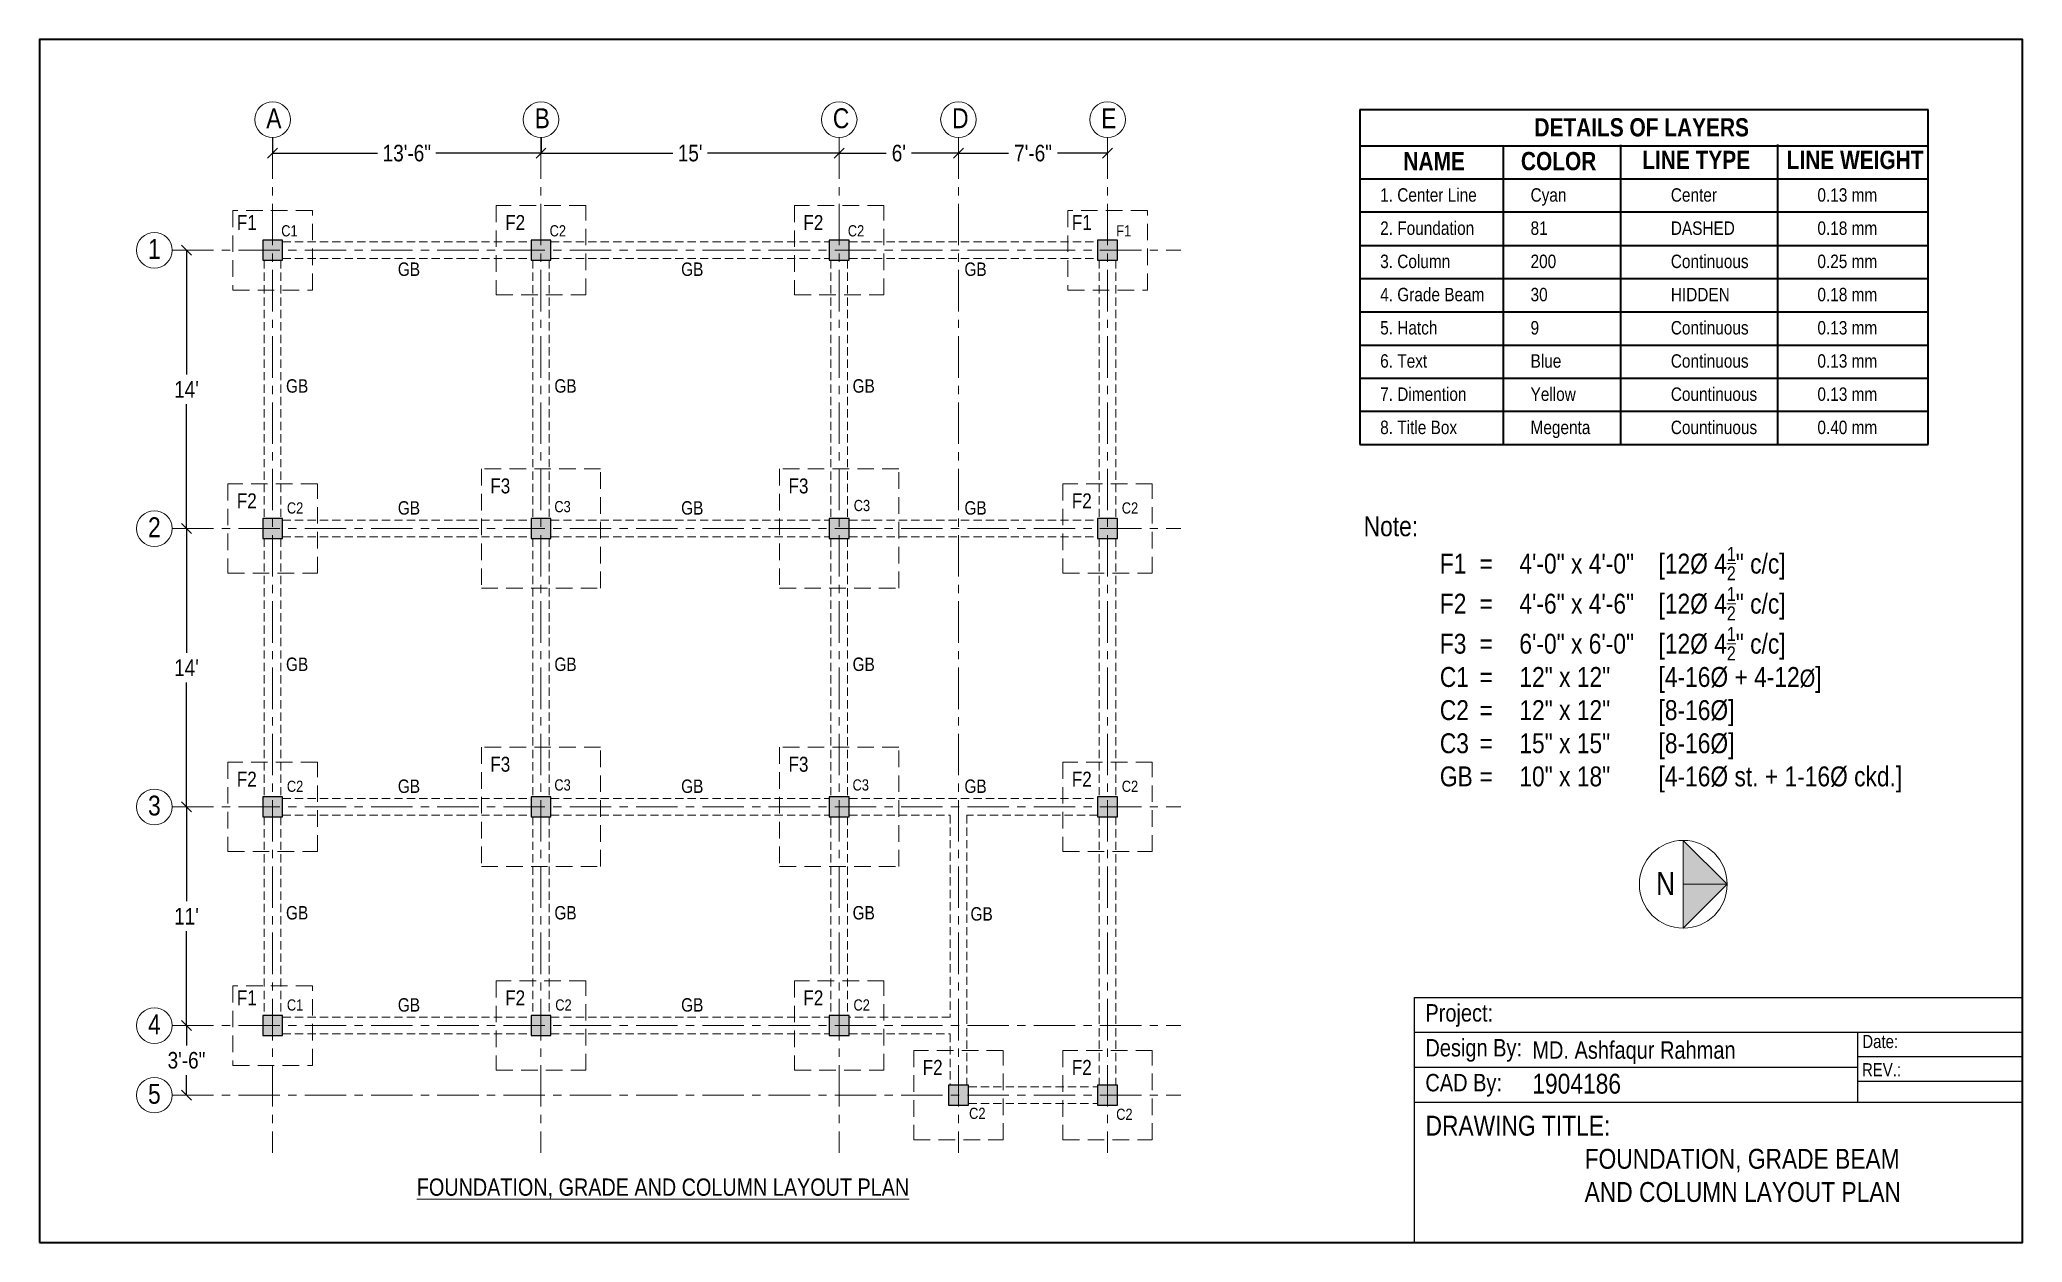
# Model space of a CAD drawing. Header units: inches. Extents: x 239 to 1435, y 111 to 837.
import ezdxf

# ---------------------------------------------------------------- set-up
doc = ezdxf.new("R2010")
doc.units = ezdxf.units.IN
doc.header["$LTSCALE"] = 20
doc.header["$MEASUREMENT"] = 0
for name, pattern in [('CENTER', [2, 1.25, -0.25, 0.25, -0.25]), ('DASHED', [0.75, 0.5, -0.25]), ('HIDDEN', [0.375, 0.25, -0.125])]:
    doc.linetypes.add(name, pattern=pattern)
for name, color, linetype, lineweight in [('Center line', 4, 'CENTER', 13), ('Column', 200, 'Continuous', 25), ('Dimention', 2, 'Continuous', 13), ('Foundation', 81, 'DASHED', 18), ('Grade Beam', 30, 'HIDDEN', 18), ('Hatch', 9, 'Continuous', 13), ('Text', 5, 'Continuous', 13), ('Title Box', 6, 'Continuous', 40)]:
    doc.layers.add(name, color=color, linetype=linetype, lineweight=lineweight)
doc.styles.get("Standard").update_dxf_attribs({"font": 'ARIALN.TTF'})
doc.dimstyles.new('AR', dxfattribs={"dimscale": 2, "dimtxt": 5, "dimasz": 3, "dimexe": 0.18, "dimexo": 0.0625, "dimgap": 1.96875, "dimtad": 0, "dimtih": 1, "dimtoh": 1, "dimdec": 4, "dimzin": 0, "dimdsep": 46, "dimlunit": 4, "dimtxsty": 'Standard', "dimblk": 'OBLIQUE', "dimcen": 0.09, "dimadec": 0, "dimazin": 0, "dimtfac": 1, "dimtdec": 4, "dimtofl": 0, "dimtmove": 0, "dimatfit": 3, "dimfxl": 1, "dimtolj": 1, "dimtzin": 0, "dimarcsym": 0})

# ---------------------------------------------------------------- blocks, each defined once
blk = doc.blocks.new('_Oblique')
at = {"color": 0, "linetype": 'ByBlock', "lineweight": -2}
blk.add_line((-0.5, -0.5), (0.5, 0.5), dxfattribs=at)
blk = doc.blocks.new('*D2')
at = {"layer": 'Defpoints', "color": 0, "transparency": 16777216}
for p in [(379.2, 777.8), (541.2, 777.8), (541.2, 768.3)]:
    blk.add_point(p, dxfattribs=at)
at = {"layer": 'Dimention', "color": 0, "lineweight": -2, "transparency": 16777216}
for p, q in [((379.2, 777.7), (379.2, 768)), ((379.2, 768.3), (442.5, 768.3)), ((541.2, 768.3), (477.8, 768.3)), ((541.2, 777.7), (541.2, 768))]:
    blk.add_line(p, q, dxfattribs=at)
at = {"layer": 'Dimention', "color": 0, "lineweight": -2, "transparency": 16777216, "xscale": 6, "yscale": 6, "zscale": 6, "rotation": 180}
blk.add_blockref('_Oblique', (379.2, 768.3), dxfattribs=at)
at = {"layer": 'Dimention', "color": 0, "lineweight": -2, "transparency": 16777216, "xscale": 6, "yscale": 6, "zscale": 6}
blk.add_blockref('_Oblique', (541.2, 768.3), dxfattribs=at)
at = {"layer": 'Dimention', "color": 0, "transparency": 16777216, "insert": (460.2, 768.3), "char_height": 10, "attachment_point": 5}
blk.add_mtext('\\A1;13\'-6"', dxfattribs=at)
blk = doc.blocks.new('*D3')
at = {"layer": 'Defpoints', "color": 0, "transparency": 16777216}
for p in [(541.2, 768.3), (721.2, 768.3), (721.2, 768.3)]:
    blk.add_point(p, dxfattribs=at)
at = {"layer": 'Dimention', "color": 0, "lineweight": -2, "transparency": 16777216}
for p, q in [((541.2, 768.5), (541.2, 768.7)), ((541.2, 768.3), (620.7, 768.3)), ((721.2, 768.3), (641.7, 768.3)), ((721.2, 768.2), (721.2, 768))]:
    blk.add_line(p, q, dxfattribs=at)
at = {"layer": 'Dimention', "color": 0, "lineweight": -2, "transparency": 16777216, "xscale": 6, "yscale": 6, "zscale": 6, "rotation": 180}
blk.add_blockref('_Oblique', (541.2, 768.3), dxfattribs=at)
at = {"layer": 'Dimention', "color": 0, "lineweight": -2, "transparency": 16777216, "xscale": 6, "yscale": 6, "zscale": 6}
blk.add_blockref('_Oblique', (721.2, 768.3), dxfattribs=at)
at = {"layer": 'Dimention', "color": 0, "transparency": 16777216, "insert": (631.2, 768.3), "char_height": 10, "attachment_point": 5}
blk.add_mtext("\\A1;15'", dxfattribs=at)
blk = doc.blocks.new('*D4')
at = {"layer": 'Defpoints', "color": 0, "transparency": 16777216}
for p in [(721.2, 768.3), (793.2, 768.3), (793.2, 768.3)]:
    blk.add_point(p, dxfattribs=at)
at = {"layer": 'Dimention', "color": 0, "lineweight": -2, "transparency": 16777216}
for p, q in [((721.2, 768.5), (721.2, 768.7)), ((721.2, 768.3), (749.5, 768.3)), ((793.2, 768.3), (764.9, 768.3)), ((793.2, 768.5), (793.2, 768.7))]:
    blk.add_line(p, q, dxfattribs=at)
at = {"layer": 'Dimention', "color": 0, "lineweight": -2, "transparency": 16777216, "xscale": 6, "yscale": 6, "zscale": 6, "rotation": 180}
blk.add_blockref('_Oblique', (721.2, 768.3), dxfattribs=at)
at = {"layer": 'Dimention', "color": 0, "lineweight": -2, "transparency": 16777216, "xscale": 6, "yscale": 6, "zscale": 6}
blk.add_blockref('_Oblique', (793.2, 768.3), dxfattribs=at)
at = {"layer": 'Dimention', "color": 0, "transparency": 16777216, "insert": (757.2, 768.3), "char_height": 10, "attachment_point": 5}
blk.add_mtext("\\A1;6'", dxfattribs=at)
blk = doc.blocks.new('*D5')
at = {"layer": 'Defpoints', "color": 0, "transparency": 16777216}
for p in [(793.2, 768.3), (883.2, 768.3), (883.2, 767.6)]:
    blk.add_point(p, dxfattribs=at)
at = {"layer": 'Dimention', "color": 0, "lineweight": -2, "transparency": 16777216}
for p, q in [((793.2, 768.5), (793.2, 768.7)), ((793.2, 768.3), (823.4, 768.3)), ((883.2, 768.3), (853, 768.3)), ((883.2, 767.7), (883.2, 768.7))]:
    blk.add_line(p, q, dxfattribs=at)
at = {"layer": 'Dimention', "color": 0, "lineweight": -2, "transparency": 16777216, "xscale": 6, "yscale": 6, "zscale": 6, "rotation": 180}
blk.add_blockref('_Oblique', (793.2, 768.3), dxfattribs=at)
at = {"layer": 'Dimention', "color": 0, "lineweight": -2, "transparency": 16777216, "xscale": 6, "yscale": 6, "zscale": 6}
blk.add_blockref('_Oblique', (883.2, 768.3), dxfattribs=at)
at = {"layer": 'Dimention', "color": 0, "transparency": 16777216, "insert": (838.2, 768.3), "char_height": 10, "attachment_point": 5}
blk.add_mtext('\\A1;7\'-6"', dxfattribs=at)
blk = doc.blocks.new('*D6')
at = {"layer": 'Defpoints', "color": 0, "transparency": 16777216}
for p in [(327.2, 241.7), (327.2, 241.7), (327.2, 199.7)]:
    blk.add_point(p, dxfattribs=at)
at = {"layer": 'Dimention', "color": 0, "lineweight": -2, "transparency": 16777216}
for p, q in [((327.2, 241.7), (327.2, 229.7)), ((327.3, 241.7), (327.5, 241.7)), ((327.2, 199.7), (327.2, 211.7)), ((327.1, 199.7), (326.8, 199.7))]:
    blk.add_line(p, q, dxfattribs=at)
at = {"layer": 'Dimention', "color": 0, "lineweight": -2, "transparency": 16777216, "xscale": 6, "yscale": 6, "zscale": 6}
for p, rotation in [((327.2, 241.7), 90), ((327.2, 199.7), 270)]:
    blk.add_blockref('_Oblique', p, dxfattribs=dict(at, rotation=rotation))
at = {"layer": 'Dimention', "color": 0, "transparency": 16777216, "insert": (327.2, 220.7), "char_height": 10, "attachment_point": 5}
blk.add_mtext('\\A1;3\'-6"', dxfattribs=at)
blk = doc.blocks.new('*D7')
at = {"layer": 'Defpoints', "color": 0, "transparency": 16777216}
for p in [(327.2, 373.7), (327.2, 373.7), (327.2, 241.7)]:
    blk.add_point(p, dxfattribs=at)
at = {"layer": 'Dimention', "color": 0, "lineweight": -2, "transparency": 16777216}
for p, q in [((327.2, 373.7), (327.2, 316.7)), ((327.3, 373.7), (327.5, 373.7)), ((327.2, 241.7), (327.2, 298.7)), ((327.3, 241.7), (327.5, 241.7))]:
    blk.add_line(p, q, dxfattribs=at)
at = {"layer": 'Dimention', "color": 0, "lineweight": -2, "transparency": 16777216, "xscale": 6, "yscale": 6, "zscale": 6}
for p, rotation in [((327.2, 373.7), 90), ((327.2, 241.7), 270)]:
    blk.add_blockref('_Oblique', p, dxfattribs=dict(at, rotation=rotation))
at = {"layer": 'Dimention', "color": 0, "transparency": 16777216, "insert": (327.2, 307.7), "char_height": 10, "attachment_point": 5}
blk.add_mtext("\\A1;11'", dxfattribs=at)
blk = doc.blocks.new('*D8')
at = {"layer": 'Defpoints', "color": 0, "transparency": 16777216}
for p in [(327.2, 541.7), (327.2, 541.7), (327.2, 373.7)]:
    blk.add_point(p, dxfattribs=at)
at = {"layer": 'Dimention', "color": 0, "lineweight": -2, "transparency": 16777216}
for p, q in [((327.2, 541.7), (327.2, 466.7)), ((327.3, 541.7), (327.5, 541.7)), ((327.2, 373.7), (327.2, 448.7)), ((327.3, 373.7), (327.5, 373.7))]:
    blk.add_line(p, q, dxfattribs=at)
at = {"layer": 'Dimention', "color": 0, "lineweight": -2, "transparency": 16777216, "xscale": 6, "yscale": 6, "zscale": 6}
for p, rotation in [((327.2, 541.7), 90), ((327.2, 373.7), 270)]:
    blk.add_blockref('_Oblique', p, dxfattribs=dict(at, rotation=rotation))
at = {"layer": 'Dimention', "color": 0, "transparency": 16777216, "insert": (327.2, 457.7), "char_height": 10, "attachment_point": 5}
blk.add_mtext("\\A1;14'", dxfattribs=at)
blk = doc.blocks.new('*D9')
at = {"layer": 'Defpoints', "color": 0, "transparency": 16777216}
for p in [(327.2, 709.7), (327.2, 709.7), (327.2, 541.7)]:
    blk.add_point(p, dxfattribs=at)
at = {"layer": 'Dimention', "color": 0, "lineweight": -2, "transparency": 16777216}
for p, q in [((327.2, 709.7), (327.2, 634.7)), ((327.3, 709.7), (327.5, 709.7)), ((327.2, 541.7), (327.2, 616.7)), ((327.3, 541.7), (327.5, 541.7))]:
    blk.add_line(p, q, dxfattribs=at)
at = {"layer": 'Dimention', "color": 0, "lineweight": -2, "transparency": 16777216, "xscale": 6, "yscale": 6, "zscale": 6}
for p, rotation in [((327.2, 709.7), 90), ((327.2, 541.7), 270)]:
    blk.add_blockref('_Oblique', p, dxfattribs=dict(at, rotation=rotation))
at = {"layer": 'Dimention', "color": 0, "transparency": 16777216, "insert": (327.2, 625.7), "char_height": 10, "attachment_point": 5}
blk.add_mtext("\\A1;14'", dxfattribs=at)

msp = doc.modelspace()

# ---------------------------------------------------------------- hatches: boundary and pattern name
at = {"layer": 'Hatch'}
h = msp.add_hatch(color=256, dxfattribs=at)
h.dxf.hatch_style = 1
h.paths.add_polyline_path([(385.18646, 715.69722), (373.18646, 715.69722), (373.18646, 703.69722), (385.18646, 703.69722)])
h.paths.add_polyline_path([(547.18646, 715.69722), (535.18646, 715.69722), (535.18646, 703.69722), (547.18646, 703.69722)])
h.paths.add_polyline_path([(727.18646, 715.69722), (715.18646, 715.69722), (715.18646, 703.69722), (727.18646, 703.69722)])
h.paths.add_polyline_path([(889.18646, 715.69722), (877.18646, 715.69722), (877.18646, 703.69722), (889.18646, 703.69722)])
h.paths.add_polyline_path([(889.18646, 547.69722), (877.18646, 547.69722), (877.18646, 535.69722), (889.18646, 535.69722)])
h.paths.add_polyline_path([(889.18646, 379.69722), (877.18646, 379.69722), (877.18646, 367.69722), (889.18646, 367.69722)])
h.paths.add_polyline_path([(889.18646, 205.69722), (877.18646, 205.69722), (877.18646, 193.69722), (889.18646, 193.69722)])
h.paths.add_polyline_path([(799.18646, 205.69722), (787.18646, 205.69722), (787.18646, 193.69722), (799.18646, 193.69722)])
h.paths.add_polyline_path([(727.18646, 247.69722), (715.18646, 247.69722), (715.18646, 235.69722), (727.18646, 235.69722)])
h.paths.add_polyline_path([(727.18646, 379.69722), (715.18646, 379.69722), (715.18646, 367.69722), (727.18646, 367.69722)])
h.paths.add_polyline_path([(727.18646, 547.69722), (715.18646, 547.69722), (715.18646, 535.69722), (727.18646, 535.69722)])
h.paths.add_polyline_path([(547.18646, 547.69722), (535.18646, 547.69722), (535.18646, 535.69722), (547.18646, 535.69722)])
h.paths.add_polyline_path([(547.18646, 379.69722), (535.18646, 379.69722), (535.18646, 367.69722), (547.18646, 367.69722)])
h.paths.add_polyline_path([(547.18646, 247.69722), (535.18646, 247.69722), (535.18646, 235.69722), (547.18646, 235.69722)])
h.paths.add_polyline_path([(385.18646, 547.69722), (373.18646, 547.69722), (373.18646, 535.69722), (385.18646, 535.69722)])
h.paths.add_polyline_path([(385.18646, 379.69722), (373.18646, 379.69722), (373.18646, 367.69722), (385.18646, 367.69722)])
h.paths.add_polyline_path([(385.18646, 247.69722), (373.18646, 247.69722), (373.18646, 235.69722), (385.18646, 235.69722)])
h = msp.add_hatch(color=256, dxfattribs=at)
h.dxf.hatch_style = 1
h.paths.add_polyline_path([(1230.7089, 353.46418), (1230.7089, 326.96548), (1257.20761, 326.96548)])
h.paths.add_polyline_path([(1257.20761, 326.96548), (1230.7089, 353.46418), (1230.7089, 300.46677)])
h = msp.add_hatch(color=256, dxfattribs=at)
h.dxf.hatch_style = 1
h.paths.add_polyline_path([(1230.7089, 300.46677), (1230.7089, 326.96548), (1257.20761, 326.96548)])
h.paths.add_polyline_path([(1257.20761, 326.96548), (1230.7089, 300.46677), (1230.7089, 353.46418)])

# ---------------------------------------------------------------- linework, layer by layer
for p, q in [((1068.52761, 237.68135), (1435.34624, 237.68135)), ((1068.52761, 216.62275), (1335.89264, 216.62275)), ((1335.89264, 223.12364), (1435.34624, 223.12364)), ((1335.68738, 208.15153), (1435.14098, 208.15153)), ((1068.52761, 195.56416), (1335.89264, 195.56416))]:
    msp.add_line(p, q)
msp.add_lwpolyline([(1435.34624, 110.85471), (1068.52761, 110.85471), (1068.52761, 258.73995), (1435.34624, 258.73995)], close=True)
msp.add_lwpolyline([(1335.89264, 237.68135), (1335.89264, 195.56416), (1435.34624, 195.56416)])
at = {"layer": 'Center line'}
for p, q in [((379.18646, 777.78833), (379.18646, 164.95927)), ((541.18646, 777.78833), (541.18646, 164.95927)), ((721.18646, 777.78833), (721.18646, 164.95927)), ((793.18646, 777.78833), (793.18646, 164.95927)), ((883.18646, 777.78833), (883.18646, 164.95927)), ((318.59249, 709.69722), (927.44376, 709.69722)), ((318.59249, 541.69722), (927.44376, 541.69722)), ((318.59249, 373.69722), (927.44376, 373.69722)), ((318.59249, 241.69722), (927.44376, 241.69722)), ((318.59249, 199.69722), (927.44376, 199.69722))]:
    msp.add_line(p, q, dxfattribs=at)
at = {"layer": 'Center line', "linetype": 'Continuous'}
for centre in [(379.18646, 788.55088), (541.18646, 788.55088), (721.18646, 788.55088), (793.18646, 788.55088), (883.18646, 788.55088), (307.82994, 709.69722), (307.82994, 541.69722), (307.82994, 373.69722), (307.82994, 241.69722), (307.82994, 199.69722)]:
    msp.add_circle(centre, 10.76255, dxfattribs=at)
at = {"layer": 'Column'}
for points in [[(373.18646, 703.69722), (385.18646, 703.69722), (385.18646, 715.69722), (373.18646, 715.69722)], [(535.18646, 703.69722), (547.18646, 703.69722), (547.18646, 715.69722), (535.18646, 715.69722)], [(715.18646, 703.69722), (727.18646, 703.69722), (727.18646, 715.69722), (715.18646, 715.69722)], [(877.18646, 703.69722), (889.18646, 703.69722), (889.18646, 715.69722), (877.18646, 715.69722)], [(373.18646, 535.69722), (385.18646, 535.69722), (385.18646, 547.69722), (373.18646, 547.69722)], [(535.18646, 535.69722), (547.18646, 535.69722), (547.18646, 547.69722), (535.18646, 547.69722)], [(715.18646, 535.69722), (727.18646, 535.69722), (727.18646, 547.69722), (715.18646, 547.69722)], [(877.18646, 535.69722), (889.18646, 535.69722), (889.18646, 547.69722), (877.18646, 547.69722)], [(373.18646, 367.69722), (385.18646, 367.69722), (385.18646, 379.69722), (373.18646, 379.69722)], [(535.18646, 367.69722), (547.18646, 367.69722), (547.18646, 379.69722), (535.18646, 379.69722)], [(715.18646, 367.69722), (727.18646, 367.69722), (727.18646, 379.69722), (715.18646, 379.69722)], [(877.18646, 367.69722), (889.18646, 367.69722), (889.18646, 379.69722), (877.18646, 379.69722)], [(373.18646, 235.69722), (385.18646, 235.69722), (385.18646, 247.69722), (373.18646, 247.69722)], [(535.18646, 235.69722), (547.18646, 235.69722), (547.18646, 247.69722), (535.18646, 247.69722)], [(715.18646, 235.69722), (727.18646, 235.69722), (727.18646, 247.69722), (715.18646, 247.69722)], [(787.18646, 193.69722), (799.18646, 193.69722), (799.18646, 205.69722), (787.18646, 205.69722)], [(877.18646, 193.69722), (889.18646, 193.69722), (889.18646, 205.69722), (877.18646, 205.69722)]]:
    msp.add_lwpolyline(points, close=True, dxfattribs=at)
at = {"layer": 'Foundation'}
for points in [[(355.18646, 685.69722), (403.18646, 685.69722), (403.18646, 733.69722), (355.18646, 733.69722)], [(514.18646, 682.69722), (568.18646, 682.69722), (568.18646, 736.69722), (514.18646, 736.69722)], [(694.18646, 682.69722), (748.18646, 682.69722), (748.18646, 736.69722), (694.18646, 736.69722)], [(859.18646, 685.69722), (907.18646, 685.69722), (907.18646, 733.69722), (859.18646, 733.69722)], [(505.18646, 505.69722), (577.18646, 505.69722), (577.18646, 577.69722), (505.18646, 577.69722)], [(685.18646, 505.69722), (757.18646, 505.69722), (757.18646, 577.69722), (685.18646, 577.69722)], [(352.18646, 514.69722), (406.18646, 514.69722), (406.18646, 568.69722), (352.18646, 568.69722)], [(856.18646, 514.69722), (910.18646, 514.69722), (910.18646, 568.69722), (856.18646, 568.69722)], [(505.18646, 337.69722), (577.18646, 337.69722), (577.18646, 409.69722), (505.18646, 409.69722)], [(685.18646, 337.69722), (757.18646, 337.69722), (757.18646, 409.69722), (685.18646, 409.69722)], [(352.18646, 346.69722), (406.18646, 346.69722), (406.18646, 400.69722), (352.18646, 400.69722)], [(856.18646, 346.69722), (910.18646, 346.69722), (910.18646, 400.69722), (856.18646, 400.69722)], [(355.18646, 217.69722), (403.18646, 217.69722), (403.18646, 265.69722), (355.18646, 265.69722)], [(514.18646, 214.69722), (568.18646, 214.69722), (568.18646, 268.69722), (514.18646, 268.69722)], [(694.18646, 214.69722), (748.18646, 214.69722), (748.18646, 268.69722), (694.18646, 268.69722)], [(766.18646, 172.69722), (820.18646, 172.69722), (820.18646, 226.69722), (766.18646, 226.69722)], [(856.18646, 172.69722), (910.18646, 172.69722), (910.18646, 226.69722), (856.18646, 226.69722)]]:
    msp.add_lwpolyline(points, close=True, dxfattribs=at)
at = {"layer": 'Grade Beam'}
for p, q in [((385.18646, 714.69722), (535.18646, 714.69722)), ((547.18646, 714.69722), (715.18646, 714.69722)), ((727.18646, 714.69722), (877.18646, 714.69722)), ((374.18646, 703.69722), (374.18646, 547.69722)), ((384.18646, 703.69722), (384.18646, 547.69722)), ((385.18646, 704.69722), (535.18646, 704.69722)), ((536.18646, 703.69722), (536.18646, 547.69722)), ((546.18646, 703.69722), (546.18646, 547.69722)), ((547.18646, 704.69722), (715.18646, 704.69722)), ((716.18646, 703.69722), (716.18646, 547.69722)), ((726.18646, 703.69722), (726.18646, 547.69722)), ((727.18646, 704.69722), (877.18646, 704.69722)), ((878.18646, 703.69722), (878.18646, 547.69722)), ((888.18646, 703.69722), (888.18646, 547.69722)), ((385.18646, 546.69722), (535.18646, 546.69722)), ((547.18646, 546.69722), (715.18646, 546.69722)), ((727.18646, 546.69722), (877.18646, 546.69722)), ((374.18646, 535.69722), (374.18646, 379.69722)), ((384.18646, 535.69722), (384.18646, 379.69722)), ((385.18646, 536.69722), (535.18646, 536.69722)), ((536.18646, 535.69722), (536.18646, 379.69722)), ((546.18646, 535.69722), (546.18646, 379.69722)), ((547.18646, 536.69722), (715.18646, 536.69722)), ((716.18646, 535.69722), (716.18646, 379.69722)), ((726.18646, 535.69722), (726.18646, 379.69722)), ((727.18646, 536.69722), (877.18646, 536.69722)), ((878.18646, 535.69722), (878.18646, 379.69722)), ((888.18646, 535.69722), (888.18646, 379.69722)), ((385.18646, 378.69722), (535.18646, 378.69722)), ((547.18646, 378.69722), (715.18646, 378.69722)), ((727.18646, 378.69722), (877.18646, 378.69722)), ((374.18646, 367.69722), (374.18646, 247.69722)), ((384.18646, 367.69722), (384.18646, 247.69722)), ((385.18646, 368.69722), (535.18646, 368.69722)), ((536.18646, 367.69722), (536.18646, 247.69722)), ((546.18646, 367.69722), (546.18646, 247.69722)), ((547.18646, 368.69722), (715.18646, 368.69722)), ((716.18646, 367.69722), (716.18646, 247.69722)), ((726.18646, 367.69722), (726.18646, 247.69722)), ((385.18646, 246.69722), (535.18646, 246.69722)), ((547.18646, 246.69722), (715.18646, 246.69722)), ((385.18646, 236.69722), (535.18646, 236.69722)), ((547.18646, 236.69722), (715.18646, 236.69722)), ((799.18646, 204.69722), (877.18646, 204.69722)), ((799.18646, 194.69722), (877.18646, 194.69722))]:
    msp.add_line(p, q, dxfattribs=at)
for points in [[(727.18646, 368.69722), (788.18646, 368.69722), (788.18646, 246.69722), (727.18646, 246.69722)], [(877.18646, 368.69722), (798.18646, 368.69722), (798.18646, 247.69722), (798.18646, 205.69722)], [(878.18646, 367.69722), (878.18646, 247.69722), (878.18646, 205.69722)], [(888.18646, 367.69722), (888.18646, 247.69722), (888.18646, 205.69722)], [(727.18646, 236.69722), (788.18646, 236.69722), (788.18646, 205.69722)]]:
    msp.add_lwpolyline(points, dxfattribs=at)
at = {"layer": 'Text'}
msp.add_line((1257.20761, 326.96548), (1230.7089, 326.96548), dxfattribs=at)
msp.add_lwpolyline([(1257.20761, 326.96548), (1230.7089, 353.46418), (1230.7089, 300.46677)], close=True, dxfattribs=at)
msp.add_circle((1230.7089, 326.96548), 26.49871, dxfattribs=at)
at = {"layer": 'Title Box'}
for p, q in [((1035.52225, 794.61828), (1378.59127, 794.61828)), ((1035.52225, 794.61828), (1035.52225, 592.5064)), ((1378.59127, 592.5064), (1378.59127, 794.61828)), ((1035.52225, 772.76457), (1378.59127, 772.76457)), ((1121.86771, 772.8921), (1121.86771, 592.5064)), ((1192.79434, 773.24549), (1192.79434, 592.5064)), ((1287.62016, 773.45857), (1287.62016, 592.5064)), ((1035.52225, 752.72172), (1378.59127, 752.72172)), ((1035.52225, 732.80639), (1378.59127, 732.80639)), ((1035.52225, 712.63601), (1378.59127, 712.63601)), ((1035.52225, 692.72068), (1378.59127, 692.72068)), ((1035.52225, 672.5503), (1378.59127, 672.5503)), ((1035.52225, 652.50744), (1378.59127, 652.50744)), ((1035.52225, 632.59211), (1378.59127, 632.59211)), ((1035.52225, 612.54926), (1378.59127, 612.54926)), ((1035.52225, 592.5064), (1378.59127, 592.5064))]:
    msp.add_line(p, q, dxfattribs=at)
msp.add_lwpolyline([(238.57319, 110.85471), (1435.34624, 110.85471), (1435.34624, 836.82805), (238.57319, 836.82805)], close=True, dxfattribs=at)

# ---------------------------------------------------------------- texts
for s, height, p in [('MD. Ashfaqur Rahman', 10.5292978, (1139.57789, 221.68076)), ('1904186', 12, (1139.57789, 200.62217))]:
    msp.add_text(s, height=height).set_placement(p)
at = {"attachment_point": 1}
for s, insert, char_height in [('{\\H0.5x;Project:}', (1075.01989, 254.64068), 21.0585957), ('{\\H0.5x;Design By:}', (1075.01989, 233.58208), 21.0585957), ('{\\H0.5x;Date:}', (1338.73724, 236.03879), 15.7939467), ('{\\H0.5x;REV.:}', (1338.53198, 219.01343), 15.7939467)]:
    msp.add_mtext(s, dxfattribs=dict(at, insert=insert, char_height=char_height))
at = {"insert": (1075.01989, 212.52349), "char_height": 21.0585957, "width": 56.3884838, "attachment_point": 1}
msp.add_mtext('{\\H0.5x;CAD By:}', dxfattribs=at)
at = {"insert": (1075.14183, 187.26562), "char_height": 12, "attachment_point": 1}
msp.add_mtext_dynamic_manual_height_columns('DRAWING TITLE:\\P^I^IFOUNDATION, GRADE BEAM \\P^I^IAND COLUMN LAYOUT PLAN', width=366.8186316, gutter_width=60, heights=[0], dxfattribs=at)
at = {"layer": 'Center line'}
for s, p in [('A', (375.35431, 783.36839)), ('B', (537.35431, 783.36839)), ('C', (717.35431, 783.36839)), ('D', (789.35431, 783.36839)), ('E', (879.35431, 783.36839)), ('1', (303.99779, 704.51474)), ('2', (303.99779, 536.51474)), ('3', (303.99779, 368.51474)), ('4', (303.99779, 236.51474)), ('5', (303.99779, 194.51474))]:
    msp.add_text(s, height=12, dxfattribs=at).set_placement(p)
at = {"layer": 'Column'}
for s, p in [('C1', (384.3972, 718.07745)), ('C2', (546.3972, 718.07745)), ('C2', (726.3972, 718.07745)), ('F1', (888.3972, 718.07745)), ('C2', (387.81185, 550.76324)), ('C3', (549.25334, 551.57745)), ('C3', (729.95571, 552.26324)), ('C2', (891.76163, 550.76324)), ('C2', (387.81185, 382.76324)), ('C3', (549.25334, 383.57745)), ('C3', (729.25334, 383.57745)), ('C2', (891.76163, 382.76324)), ('C1', (387.81185, 250.76324)), ('C2', (549.81185, 250.76324)), ('C2', (729.81185, 250.76324)), ('C2', (799.60656, 185.345)), ('C2', (888.3972, 184.80094))]:
    msp.add_text(s, height=6.75, dxfattribs=at).set_placement(p)
at = {"layer": 'Foundation'}
for s, p in [('F1', (357.58296, 721.94878)), ('F2', (519.58296, 721.94878)), ('F2', (699.58296, 721.94878)), ('F1', (861.58296, 721.94878)), ('F2', (357.58296, 553.94878)), ('F3', (510.58296, 562.94878)), ('F3', (690.58296, 562.94878)), ('F2', (861.58296, 553.94878)), ('F2', (357.58296, 385.94878)), ('F3', (510.58296, 394.94878)), ('F3', (690.58296, 394.94878)), ('F2', (861.58296, 385.94878)), ('F1', (357.58296, 253.94878)), ('F2', (519.58296, 253.94878)), ('F2', (699.58296, 253.94878)), ('F2', (771.58296, 211.94878)), ('F2', (861.58296, 211.94878))]:
    msp.add_text(s, height=9, dxfattribs=at).set_placement(p)
at = {"layer": 'Grade Beam'}
for p in [(454.77924, 694.21645), (625.77924, 694.21645), (796.77924, 694.21645), (387.27354, 623.73902), (549.27354, 623.73902), (729.27354, 623.73902), (454.77924, 550.1303), (625.77924, 550.1303), (796.77924, 550.1303), (387.27354, 455.73902), (549.27354, 455.73902), (729.27354, 455.73902), (454.77924, 382.1303), (625.77924, 382.1303), (796.77924, 382.1303), (387.27354, 305.73902), (549.27354, 305.73902), (729.27354, 305.73902), (800.45021, 305.07191), (454.77924, 250.1303), (625.77924, 250.1303)]:
    msp.add_text('GB', height=8.1, dxfattribs=at).set_placement(p)
at = {"layer": 'Text'}
for s, height, p in [('Note:', 12, (1037.77857, 537.10746)), ('N', 14, (1214.22241, 320.4603)), ('%%UFOUNDATION, GRADE AND COLUMN LAYOUT PLAN', 10.4241561, (466.24352, 138.97942))]:
    msp.add_text(s, height=height, dxfattribs=at).set_placement(p)
at = {"layer": 'Text', "insert": (1083.73066, 530.61845), "char_height": 12, "attachment_point": 1}
msp.add_mtext_dynamic_manual_height_columns('\\A1;\\pxt2,4,11;F1^I=^I4\'-0" x 4\'-0"^I[12Ø 4{\\H0.7x;\\S1/2;\\H1.42857x;" c/c]\\P}F2^I=^I4\'-6" x 4\'-6"^I[12Ø 4{\\H0.7x;\\S1/2;\\H1.42857x;" c/c]\\P}F3^I=^I6\'-0" x 6\'-0"^I[12Ø 4{\\H0.7x;\\S1/2;\\H1.42857x;" c/c]\\P}C1^I=^I12" x 12"^I[4-16Ø + 4-12{\\A0;\\H0.875x;Ø\\A1;\\H1.14286x;]\\P}C2^I=^I12" x 12"^I[8-16Ø{\\H1x;]\\P}C3^I=^I15" x 15"^I[8-16Ø{\\H1x;]\\P}GB^I=^I10" x 18"^I[4-16Ø st. + 1-16Ø{\\H1x; ckd.]}', width=289.7297019, gutter_width=0, heights=[190.94314], dxfattribs=at)
at = {"layer": 'Title Box'}
for s, p in [('1. Center Line', (1047.73149, 739.04095)), ('Cyan', (1138.50145, 739.04095)), ('Center', (1223.16923, 739.04095)), ('0.13 mm', (1311.65087, 739.04095)), ('2. Foundation ', (1047.73149, 718.99809)), ('81', (1138.50145, 718.99809)), ('DASHED', (1223.16923, 718.99809)), ('0.18 mm', (1311.65087, 718.99809)), ('3. Column', (1047.73149, 698.95524)), ('200', (1138.50145, 698.95524)), ('Continuous', (1223.16923, 698.95524)), ('0.25 mm', (1311.65087, 698.95524)), ('4. Grade Beam', (1047.73149, 678.91238)), ('30', (1138.50145, 678.91238)), ('HIDDEN', (1223.16923, 678.91238)), ('0.18 mm', (1311.65087, 678.91238)), ('5. Hatch', (1047.73149, 658.86953)), ('9', (1138.50145, 658.86953)), ('Continuous', (1223.16923, 658.86953)), ('0.13 mm', (1311.65087, 658.86953)), ('6. Text', (1047.73149, 638.82667)), ('Blue', (1138.50145, 638.82667)), ('Continuous', (1223.16923, 638.82667)), ('0.13 mm', (1311.65087, 638.82667)), ('7. Dimention', (1047.73149, 618.78382)), ('Yellow', (1138.50145, 618.78382)), ('Countinuous', (1223.16923, 618.78382)), ('0.13 mm', (1311.65087, 618.78382)), ('8. Title Box', (1047.73149, 598.74096)), ('Megenta', (1138.50145, 598.74096)), ('Countinuous', (1223.16923, 598.74096)), ('0.40 mm', (1311.65087, 598.74096))]:
    msp.add_text(s, height=8.1, dxfattribs=at).set_placement(p)
at = {"layer": 'Title Box', "char_height": 11, "attachment_point": 1}
for s, width, insert in [('{\\fArial Narrow|b1|i0|c0|p34;DETAILS OF LAYERS}', 186.2980464, (1140.83601, 789.41818)), ('{\\fArial Narrow|b1|i0|c0|p34;NAME}', 77.8651043, (1061.75333, 769.03771)), ('{\\fArial Narrow|b1|i0|c0|p34;COLOR}', 60.9043904, (1132.67996, 769.03771)), ('{\\fArial Narrow|b1|i0|c0|p34;LINE TYPE}', 77.8651043, (1205.91942, 769.73902)), ('{\\fArial Narrow|b1|i0|c0|p34;LINE WEIGHT}', 100.222412, (1293.12119, 769.73902))]:
    msp.add_mtext_dynamic_manual_height_columns(s, width=width, gutter_width=60, heights=[0], dxfattribs=dict(at, insert=insert))

# ---------------------------------------------------------------- dimensions: what is measured, and where the dimension line sits
at = {"layer": 'Dimention'}
dim = msp.add_linear_dim(base=(541.18646, 768.32976), p1=(379.18646, 777.78833), p2=(541.18646, 777.78833), dimstyle='AR', dxfattribs=at)
dim.commit()
dim.dimension.update_dxf_attribs({"geometry": '*D2', "text_midpoint": (460.18646, 768.32976)})
for base, p1, p2, picture, middle in [((721.18646, 768.32976), (541.18646, 768.32976), (721.18646, 768.32976), '*D3', (631.18646, 768.32976)), ((793.18646, 768.32976), (721.18646, 768.32976), (793.18646, 768.32976), '*D4', (757.18646, 768.32976)), ((883.18646, 768.32976), (793.18646, 768.32976), (883.18646, 767.56976), '*D5', (838.18646, 768.32976))]:
    dim = msp.add_linear_dim(base=base, p1=p1, p2=p2, dimstyle='AR', override={"dimtmove": 1}, dxfattribs=at)
    dim.commit()
    dim.dimension.update_dxf_attribs({"geometry": picture, "text_midpoint": middle})
for base, p1, p2, picture, middle in [((327.18614, 709.69722), (327.18614, 541.69722), (327.18614, 709.69722), '*D9', (327.18614, 625.69722)), ((327.18614, 541.69722), (327.18614, 373.69722), (327.18614, 541.69722), '*D8', (327.18614, 457.69722)), ((327.18614, 373.69722), (327.18614, 241.69722), (327.18614, 373.69722), '*D7', (327.18614, 307.69722))]:
    dim = msp.add_linear_dim(base=base, p1=p1, p2=p2, angle=90, dimstyle='AR', override={"dimtmove": 1}, dxfattribs=at)
    dim.commit()
    dim.dimension.update_dxf_attribs({"geometry": picture, "text_midpoint": middle})
dim = msp.add_linear_dim(base=(327.18614, 241.69722), p1=(327.18614, 199.69722), p2=(327.18614, 241.69722), angle=90, dimstyle='AR', dxfattribs=at)
dim.commit()
dim.dimension.update_dxf_attribs({"geometry": '*D6', "text_midpoint": (327.18614, 220.69722)})

doc.saveas('drawing.dxf')
